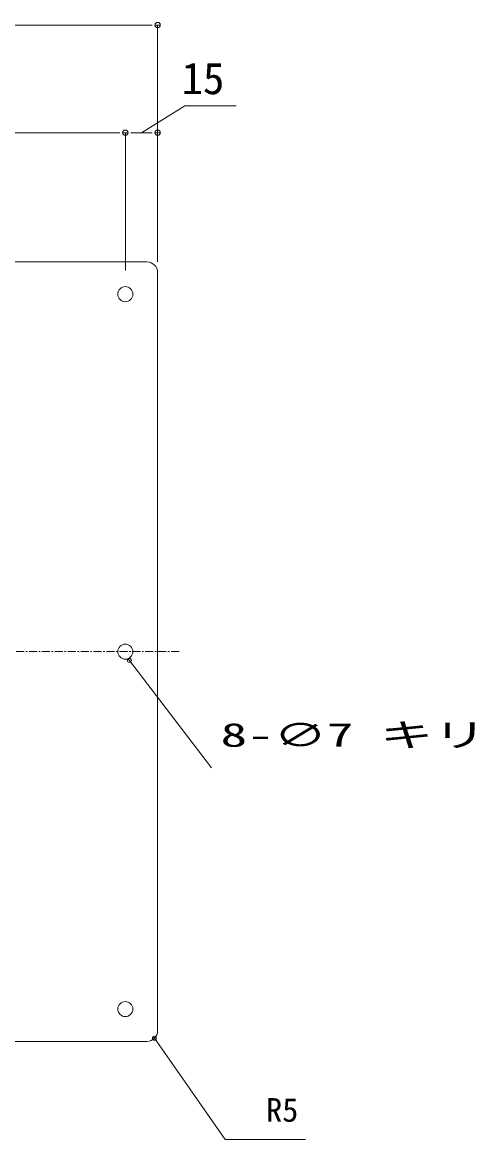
# Model space of a CAD drawing. Units: millimetres, scale not verified. Extents: x -1380 to 1380, y -955 to 955.
# Drawn here: x -332 to -122, y -2 to 517 of the extents above; entities that cross this region are included whole.
import ezdxf
from ezdxf.enums import TextEntityAlignment as Align

# ---------------------------------------------------------------- set-up
doc = ezdxf.new("R2010")
doc.units = ezdxf.units.MM
doc.header["$LTSCALE"] = 3
doc.linetypes.add('USER1', pattern=[2, 1.25, -0.25, 0.25, -0.25])
for name, color, linetype, lineweight in [('0-0_0', 7, 'Continuous', 15), ('0-3_L-1', 7, 'Continuous', 18), ('0-4_L-5', 2, 'USER1', 18), ('0-9_SUNPO', 7, 'Continuous', 18)]:
    doc.layers.add(name, color=color, linetype=linetype, lineweight=lineweight)
doc.styles.add('ＭＳ ゴシック', font='')
doc.styles.get('ＭＳ ゴシック').set_extended_font_data('MS Gothic')

msp = doc.modelspace()

# ---------------------------------------------------------------- linework, layer by layer
at = {"layer": '0-0_0'}
for p, q in [((-271.963, 516.129), (-274.463, 516.129)), ((-268.213, 516.129), (-270.713, 516.129)), ((-286.963, 466.129), (-289.463, 466.129)), ((-283.213, 466.129), (-285.713, 466.129)), ((-285.713, 466.129), (-283.213, 466.129)), ((-281.963, 466.129), (-279.463, 466.129)), ((-271.963, 466.129), (-274.463, 466.129)), ((-268.213, 466.129), (-270.713, 466.129)), ((-283.137, 221.792), (-281.998, 220.303)), ((-271.463, 46.363), (-270.391, 44.824))]:
    msp.add_line(p, q, dxfattribs=at)
for centre, radius in [((-269.463, 516.129), 1.25), ((-284.463, 466.129), 1.25), ((-284.463, 466.129), 1.25), ((-269.463, 466.129), 1.25), ((-282.567, 221.047), 0.938), ((-270.927, 45.593), 0.938)]:
    msp.add_circle(centre, radius, dxfattribs=at)
at = {"layer": '0-3_L-1'}
for p, q in [((-274.463, 406.129), (-626.463, 406.129)), ((-269.463, 49.129), (-269.463, 401.129)), ((-626.463, 44.129), (-274.463, 44.129))]:
    msp.add_line(p, q, dxfattribs=at)
for centre in [(-284.463, 391.129), (-284.463, 225.129), (-284.463, 59.129)]:
    msp.add_circle(centre, 3.5, dxfattribs=at)
for centre, start, end in [((-274.463, 401.129), 0, 90), ((-274.463, 49.129), 270, 0)]:
    msp.add_arc(centre, 5, start, end, dxfattribs=at)
at = {"layer": '0-4_L-5'}
msp.add_line((-259.463, 225.129), (-641.463, 225.129), dxfattribs=at)
at = {"layer": '0-9_SUNPO'}
for p, q in [((-274.463, 516.129), (-626.463, 516.129)), ((-269.463, 406.129), (-269.463, 516.129)), ((-445.463, 466.129), (-289.463, 466.129)), ((-284.463, 402.129), (-284.463, 466.129)), ((-284.463, 402.129), (-284.463, 466.129)), ((-279.463, 466.129), (-274.463, 466.129)), ((-269.463, 406.129), (-269.463, 466.129)), ((-282.567, 221.047), (-244.379, 171.121))]:
    msp.add_line(p, q, dxfattribs=at)
for points in [[(-276.963, 466.129), (-256.838, 478.629), (-232.909, 478.629)], [(-270.927, 45.593), (-238.136, -1.51), (-200.699, -1.51)]]:
    msp.add_lwpolyline(points, dxfattribs=at)

# ---------------------------------------------------------------- texts
at = {"layer": '0-9_SUNPO', "style": 'ＭＳ ゴシック'}
for s, height, p in [('15', 14.66, (-258.376, 479.629)), ('R5', 11, (-219.05, 3.49))]:
    msp.add_text(s, height=height, dxfattribs=at).set_placement(p, align=Align.BOTTOM_LEFT)
at = {"layer": '0-9_SUNPO', "style": 'ＭＳ ゴシック', "width": 1.65}
msp.add_text('8-∅7 キリ', height=11, dxfattribs=at).set_placement((-240.217, 177.643), align=Align.BOTTOM_LEFT)

doc.saveas('drawing.dxf')
